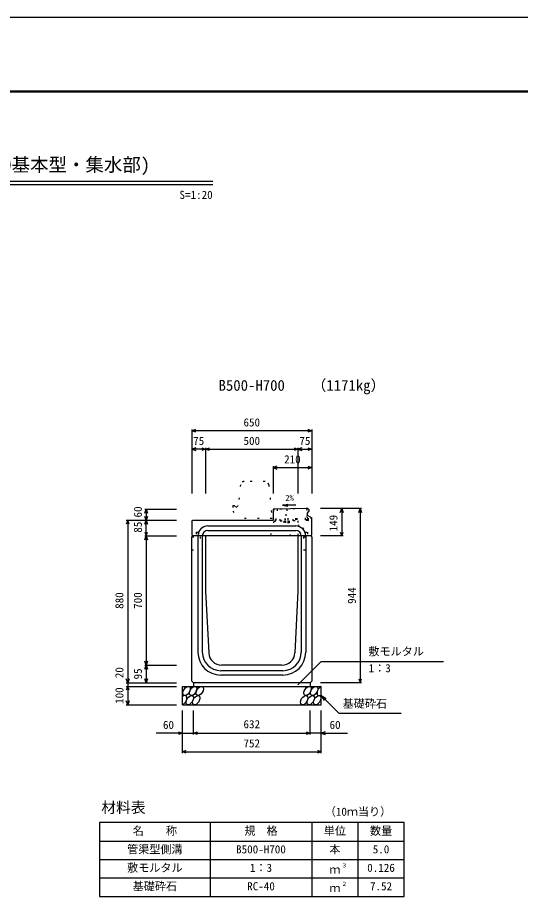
# Model space of a CAD drawing. Units: millimetres, scale not verified. Extents: x 4220 to 29420, y 5940 to 17820.
# Drawn here: x 21252 to 23974, y 13058 to 17820 of the extents above; entities that cross this region are included whole.
import ezdxf
from ezdxf.enums import TextEntityAlignment as Align

# ---------------------------------------------------------------- set-up
doc = ezdxf.new("R2010")
doc.units = ezdxf.units.MM
doc.header["$LTSCALE"] = 40
doc.linetypes.add('DOTTED', pattern=[1.75, 0.25, -1.5])
for name, color, linetype, lineweight in [('Defpoints_3', 5, 'Continuous', 25), ('DIM', 7, 'Continuous', 25), ('HATCH', 6, 'Continuous', 25), ('HYO', 3, 'Continuous', 25), ('HYO2', 4, 'Continuous', 25), ('OUTLINE', 3, 'Continuous', 25), ('OUTLINE2', 4, 'Continuous', 25), ('TXT', 7, 'Continuous', 25), ('WAKU', 3, 'Continuous', 50)]:
    doc.layers.add(name, color=color, linetype=linetype, lineweight=lineweight)
doc.styles.add('ＭＳ ゴシック', font='')
doc.styles.get('ＭＳ ゴシック').set_extended_font_data('MS Gothic')

msp = doc.modelspace()

# ---------------------------------------------------------------- linework, layer by layer
at = {"layer": 'Defpoints_3'}
msp.add_line((29420, 17820), (12620, 17820), dxfattribs=at)
at = {"layer": 'DIM'}
for p, q in [((22195, 15581.46), (22216.14, 15589.16)), ((22195, 15588.96), (22195, 15241.46)), ((22845, 15581.46), (22195, 15581.46)), ((22216.14, 15573.77), (22195, 15581.46)), ((22823.86, 15589.16), (22845, 15581.46)), ((22845, 15581.46), (22823.86, 15573.77)), ((22845, 15588.96), (22845, 15241.46)), ((22216.14, 15489.16), (22195, 15481.46)), ((22270, 15481.46), (22195, 15481.46)), ((22195, 15481.46), (22216.14, 15473.77)), ((22248.86, 15489.16), (22270, 15481.46)), ((22270, 15481.46), (22248.86, 15473.77)), ((22270, 15481.46), (22291.14, 15489.16)), ((22270, 15488.96), (22270, 15241.46)), ((22270, 15481.46), (22770, 15481.46)), ((22291.14, 15473.77), (22270, 15481.46)), ((22748.86, 15489.16), (22770, 15481.46)), ((22770, 15481.46), (22748.86, 15473.77)), ((22791.14, 15489.16), (22770, 15481.46)), ((22770, 15488.96), (22770, 15241.46)), ((22770, 15481.46), (22845, 15481.46)), ((22770, 15481.46), (22791.14, 15473.77)), ((22823.86, 15489.16), (22845, 15481.46)), ((22845, 15481.46), (22823.86, 15473.77)), ((22656.14, 15389.16), (22635, 15381.46)), ((22635, 15388.96), (22635, 15241.46)), ((22635, 15381.46), (22845, 15381.46)), ((22635, 15381.46), (22656.14, 15373.77)), ((22823.86, 15389.16), (22845, 15381.46)), ((22845, 15381.46), (22823.86, 15373.77)), ((21940.3, 15135.32), (21948, 15156.46)), ((21940.5, 15156.46), (22113, 15156.46)), ((21948, 15156.46), (21948, 15096.46)), ((21948, 15156.46), (21955.7, 15135.32)), ((23114.5, 15160.46), (22892, 15160.46)), ((22999.3, 15139.32), (23007, 15160.46)), ((23007, 15160.46), (23007, 15011.46)), ((23007, 15160.46), (23014.7, 15139.32)), ((23099.3, 15139.32), (23107, 15160.46)), ((23107, 15160.46), (23107, 14216.46)), ((23107, 15160.46), (23114.7, 15139.32)), ((21848, 15096.46), (21840.3, 15075.32)), ((21840.5, 15096.46), (22113, 15096.46)), ((21848, 15096.46), (21848, 14216.46)), ((21855.7, 15075.32), (21848, 15096.46)), ((21948, 15096.46), (21940.3, 15117.61)), ((21940.3, 15075.32), (21948, 15096.46)), ((21955.7, 15117.61), (21948, 15096.46)), ((21948, 15011.46), (21948, 15096.46)), ((21948, 15096.46), (21955.7, 15075.32)), ((21940.3, 15032.61), (21948, 15011.46)), ((21940.3, 14990.32), (21948, 15011.46)), ((21940.5, 15011.46), (22113, 15011.46)), ((21948, 15011.46), (21955.7, 15032.61)), ((21948, 15011.46), (21948, 14311.46)), ((21948, 15011.46), (21955.7, 14990.32)), ((23014.5, 15011.46), (22892, 15011.46)), ((22999.3, 15032.61), (23007, 15011.46)), ((23007, 15011.46), (23014.7, 15032.61)), ((21948, 14311.46), (21940.3, 14332.61)), ((21955.7, 14332.61), (21948, 14311.46)), ((21940.3, 14290.32), (21948, 14311.46)), ((21940.5, 14311.46), (22113, 14311.46)), ((21948, 14311.46), (21948, 14216.46)), ((21948, 14311.46), (21955.7, 14290.32)), ((22769.77, 14205.65), (22896, 14331.89)), ((22896, 14331.89), (23557.46, 14331.89)), ((21848, 14216.46), (21840.3, 14237.61)), ((21855.7, 14237.61), (21848, 14216.46)), ((21948, 14216.46), (21940.3, 14237.61)), ((21955.7, 14237.61), (21948, 14216.46)), ((23099.3, 14237.61), (23107, 14216.46)), ((23107, 14216.46), (23114.7, 14237.61)), ((21848, 14196.46), (21840.3, 14175.32)), ((21840.5, 14216.46), (22113, 14216.46)), ((21840.5, 14196.46), (22113, 14196.46)), ((21840.5, 14196.46), (22113, 14196.46)), ((21848, 14216.46), (21848, 14196.46)), ((21848, 14196.46), (21848, 14096.46)), ((21855.7, 14175.32), (21848, 14196.46)), ((23114.5, 14216.46), (22892, 14216.46)), ((22896, 14146.46), (22991.76, 14050.71)), ((22896, 14146.46), (22921.98, 14131.46)), ((22896, 14146.46), (22911, 14120.48)), ((21848, 14096.46), (21840.3, 14117.61)), ((21840.5, 14096.46), (22113, 14096.46)), ((21840.5, 14096.46), (22113, 14096.46)), ((21855.7, 14117.61), (21848, 14096.46)), ((22144, 13835.1), (22144, 14066.46)), ((22204, 13935.1), (22204, 14066.46)), ((22836, 13935.1), (22836, 14066.46)), ((22896, 13835.1), (22896, 14066.46)), ((22991.76, 14050.71), (23329.31, 14050.71)), ((22144, 13942.6), (22002.21, 13942.6)), ((22122.86, 13950.29), (22144, 13942.6)), ((22144, 13942.6), (22122.86, 13934.9)), ((22144, 13942.6), (22204, 13942.6)), ((22204, 13942.6), (22225.14, 13950.29)), ((22204, 13942.6), (22836, 13942.6)), ((22225.14, 13934.9), (22204, 13942.6)), ((22814.86, 13950.29), (22836, 13942.6)), ((22836, 13942.6), (22814.86, 13934.9)), ((22896, 13942.6), (22836, 13942.6)), ((22917.14, 13950.29), (22896, 13942.6)), ((22896, 13942.6), (23037.79, 13942.6)), ((22896, 13942.6), (22917.14, 13934.9)), ((22144, 13842.6), (22165.14, 13850.29)), ((22144, 13842.6), (22896, 13842.6)), ((22165.14, 13834.9), (22144, 13842.6)), ((22874.86, 13850.29), (22896, 13842.6)), ((22896, 13842.6), (22874.86, 13834.9))]:
    msp.add_line(p, q, dxfattribs=at)
at = {"layer": 'HATCH', "linetype": 'DOTTED'}
for p, q in [((22646, 15156.69), (22638, 15156.52)), ((22638, 15156.52), (22639.34, 15091.53)), ((22822.46, 15160.32), (22646, 15156.69)), ((22648.35, 15091.22), (22647, 15156.71)), ((22651.25, 15095.78), (22650, 15156.77)), ((22657, 15156.91), (22658.25, 15095.92)), ((22703.24, 15096.85), (22701.99, 15157.84)), ((22708.98, 15157.98), (22710.24, 15097)), ((22759.23, 15098.01), (22757.97, 15158.99)), ((22766.23, 15098.15), (22764.97, 15159.14)), ((22811.22, 15099.08), (22809.96, 15160.07)), ((22816.96, 15160.21), (22818.22, 15099.22)), ((22821.46, 15160.3), (22825.96, 15160.4)), ((22822.63, 15103.81), (22821.46, 15160.3)), ((22827.25, 15097.91), (22825.96, 15160.4)), ((22818.22, 15099.22), (22648.26, 15095.72)), ((22824.31, 15094.85), (22648.35, 15091.22)), ((22700.28, 15125.8), (22716.27, 15126.13)), ((22700.87, 15096.8), (22700.28, 15125.8)), ((22716.87, 15097.13), (22716.27, 15126.13)), ((22639.34, 15091.53), (22648.34, 15091.72)), ((22695.11, 15092.18), (22722.82, 15092.76)), ((22695.32, 15082.19), (22695.11, 15092.18)), ((22723.03, 15082.76), (22695.32, 15082.19)), ((22702.04, 15092.33), (22702.24, 15082.33)), ((22715.89, 15092.61), (22716.1, 15082.61)), ((22722.82, 15092.76), (22723.03, 15082.76))]:
    msp.add_line(p, q, dxfattribs=at)
for centre, radius in [((22818.13, 15103.72), 4.5), ((22824.25, 15097.85), 3)]:
    msp.add_arc(centre, radius, 271.18119, 1.18119, dxfattribs=at)
at = {"layer": 'HATCH'}
for centre in [(22166.89, 14171.46), (22202.37, 14171.46), (22237.84, 14171.46), (22822.05, 14171.46), (22857.52, 14171.46), (22183.77, 14121.46), (22219.25, 14121.46), (22803.45, 14121.46), (22838.93, 14121.46), (22874.41, 14121.46)]:
    msp.add_ellipse(centre, major_axis=(14.54, 23.54), ratio=0.5792, dxfattribs=at)
for centre, start_param, end_param in [((22893, 14171.46), 0.6666252, 4.1103269), ((22148.3, 14121.46), 3.7419964, 7.318141)]:
    msp.add_ellipse(centre, major_axis=(14.54, 23.54), ratio=0.5792, start_param=start_param, end_param=end_param, dxfattribs=at)
at = {"layer": 'HYO'}
for p, q in [((23345, 13458.36), (21695, 13458.36)), ((21695, 13458.36), (21695, 13058.36)), ((22295, 13458.36), (22295, 13058.36)), ((22845, 13458.36), (22845, 13058.36)), ((23095, 13458.36), (23095, 13058.36)), ((23345, 13058.36), (23345, 13458.36)), ((21695, 13358.36), (23345, 13358.36)), ((21695, 13058.36), (23345, 13058.36))]:
    msp.add_line(p, q, dxfattribs=at)
at = {"layer": 'HYO2'}
for p, q in [((21695, 13258.36), (23345, 13258.36)), ((21695, 13158.36), (23345, 13158.36))]:
    msp.add_line(p, q, dxfattribs=at)
at = {"layer": 'OUTLINE', "linetype": 'DOTTED'}
for p, q in [((22458.19, 15288.41), (22447, 15176.46)), ((22591.9, 15306.46), (22478.1, 15306.46)), ((22611.8, 15288.45), (22630, 15106.46)), ((22417, 15176.46), (22417, 15146.46)), ((22417, 15176.46), (22425, 15176.46)), ((22417, 15146.46), (22440, 15106.46)), ((22425, 15176.46), (22435, 15166.46)), ((22435, 15166.46), (22445, 15176.46)), ((22445, 15176.46), (22447, 15176.46)), ((22630, 15106.46), (22440, 15106.46))]:
    msp.add_line(p, q, dxfattribs=at)
at = {"layer": 'OUTLINE'}
for p, q in [((22823, 15160.34), (22635, 15156.46)), ((22635, 15156.46), (22635, 15096.46)), ((22820, 15133.46), (22829, 15143.46)), ((22823, 15160.34), (22829, 15154.46)), ((22829, 15154.46), (22829, 15143.46)), ((22195, 15090.46), (22201, 15096.46)), ((22201, 15096.46), (22635, 15096.46)), ((22820, 15133.46), (22820, 15123.46)), ((22820, 15123.46), (22845, 15110.46)), ((22845, 15017.46), (22845, 15110.46)), ((22195, 15090.46), (22195, 15017.46)), ((22195, 15017.46), (22201, 15011.46)), ((22195, 15005.46), (22201, 15011.46)), ((22195, 14225.46), (22195, 15005.46)), ((22839, 15011.46), (22201, 15011.46)), ((22270, 15011.46), (22270, 14711.46)), ((22770, 15011.46), (22770, 14711.46)), ((22839, 15011.46), (22845, 15017.46)), ((22839, 15011.46), (22845, 15005.46)), ((22845, 15005.46), (22845, 14225.46)), ((22270, 14711.46), (22286.67, 14377.97)), ((22770, 14711.46), (22753.33, 14377.97)), ((22683.41, 14311.46), (22356.59, 14311.46)), ((22144, 14196.46), (22896, 14196.46)), ((22144, 14096.46), (22144, 14196.46)), ((22195, 14225.46), (22204, 14216.46)), ((22836, 14216.46), (22204, 14216.46)), ((22204, 14216.46), (22204, 14196.46)), ((22836, 14216.46), (22845, 14225.46)), ((22836, 14216.46), (22836, 14196.46)), ((22896, 14096.46), (22896, 14196.46)), ((22144, 14096.46), (22896, 14096.46))]:
    msp.add_line(p, q, dxfattribs=at)
at = {"layer": 'OUTLINE', "linetype": 'DOTTED'}
for centre, start, end in [((22478.1, 15286.46), 90, 174.40835), ((22591.9, 15286.46), 4.08463, 90)]:
    msp.add_arc(centre, 20, start, end, dxfattribs=at)
at = {"layer": 'OUTLINE'}
for centre, start, end in [((22356.59, 14381.46), 182.86241, 270), ((22683.41, 14381.46), 270, 356.75146)]:
    msp.add_arc(centre, 70, start, end, dxfattribs=at)
at = {"layer": 'OUTLINE2', "linetype": 'DOTTED'}
for p, q in [((22722.91, 15011.46), (22821.46, 15122.7)), ((22843.39, 15111.3), (22765.93, 15011.46)), ((22639.33, 15092.04), (22620, 15011.46)), ((22770, 15093.73), (22770, 15011.46)), ((22196.5, 15006.96), (22240, 15006.96)), ((22218.5, 15031.96), (22230.5, 15031.96)), ((22218.5, 15031.96), (22218.5, 15006.96)), ((22230.5, 15031.96), (22230.5, 15006.96)), ((22240, 15006.96), (22240, 14936.46)), ((22799.45, 15006.96), (22843.5, 15006.96)), ((22799.45, 15006.96), (22799.45, 14936.46)), ((22809.5, 15031.96), (22821.5, 15031.96)), ((22809.5, 15031.96), (22809.5, 15006.96)), ((22821.5, 15031.96), (22821.5, 15006.96)), ((22195, 14936.46), (22240, 14936.46)), ((22799.45, 14936.46), (22844.45, 14936.46))]:
    msp.add_line(p, q, dxfattribs=at)
at = {"layer": 'OUTLINE2'}
for p, q in [((22282, 15065.46), (22758, 15065.46)), ((22228, 15011.46), (22228, 14381.46)), ((22252, 15011.46), (22252, 14381.46)), ((22282, 15041.46), (22758, 15041.46)), ((22788, 15011.46), (22788, 14381.46)), ((22812, 15011.46), (22812, 14381.46)), ((22688, 14281.46), (22352, 14281.46)), ((22688, 14257.46), (22352, 14257.46))]:
    msp.add_line(p, q, dxfattribs=at)
for centre, radius, start, end in [((22282, 15011.46), 54, 90, 180), ((22758, 15011.46), 54, 0, 90), ((22282, 15011.46), 30, 90, 180), ((22758, 15011.46), 30, 0, 90), ((22352, 14381.46), 124, 180, 270), ((22352, 14381.46), 100, 180, 270), ((22688, 14381.46), 100, 270, 0), ((22688, 14381.46), 124, 270, 0)]:
    msp.add_arc(centre, radius, start, end, dxfattribs=at)
at = {"layer": 'TXT'}
for p, q in [((19731.63, 16934.39), (22308.37, 16934.39)), ((19731.63, 16915.19), (22308.37, 16915.19)), ((22685.75, 15177.51), (22715.19, 15183.33)), ((22758.49, 15179.01), (22685.75, 15177.51)), ((22685.75, 15177.51), (22715.4, 15172.91))]:
    msp.add_line(p, q, dxfattribs=at)
at = {"layer": 'WAKU'}
msp.add_line((29020, 17420), (13020, 17420), dxfattribs=at)

# ---------------------------------------------------------------- texts
at = {"layer": 'DIM', "style": 'ＭＳ ゴシック'}
for s, p in [('650', (22475, 15591.46)), ('75', (22202.5, 15491.46)), ('500', (22475, 15491.46)), ('75', (22777.5, 15491.46)), ('210', (22695, 15391.46)), ('敷モルタル', (23151.6, 14350.62)), ('1：3', (23152.6, 14259.93)), ('基礎砕石', (23012.32, 14067.88)), ('60', (22039, 13952.6)), ('632', (22475, 13956.46)), ('60', (22941, 13952.6)), ('752', (22475, 13852.6))]:
    msp.add_text(s, height=43.99, dxfattribs=at).set_placement(p, align=Align.BOTTOM_LEFT)
for s, p in [('60', (21938, 15111.46)), ('149', (22997, 15035.96)), ('85', (21938, 15028.96)), ('944', (23097, 14643.46)), ('880', (21838, 14616.46)), ('700', (21938, 14616.46)), ('20', (21838, 14240.78)), ('95', (21938, 14233.96)), ('100', (21838, 14101.46))]:
    msp.add_text(s, height=43.99, rotation=90, dxfattribs=at).set_placement(p, align=Align.BOTTOM_LEFT)
at = {"layer": 'TXT', "style": 'ＭＳ ゴシック'}
for s, height, p in [('群馬県型管渠型側溝(B500基本型・集水部)', 73.31, (20070, 16964.39)), ('S', 43.99, (22128.37, 16824.39)), ('=', 43.99, (22158.37, 16824.39)), ('1', 43.99, (22188.37, 16824.39)), (':', 43.99, (22218.37, 16824.39)), ('2', 43.99, (22248.37, 16824.39)), ('0', 43.99, (22278.37, 16824.39)), ('B500-H700', 58.65, (22340, 15780.44)), ('（1171kg）', 58.65, (22843.7, 15780.44)), ('2%', 32.99, (22702.05, 15191.09)), ('材料表', 58.65, (21705, 13493.36)), ('（10ｍ当り）', 43.99, (22915, 13482.36)), ('名\u3000\u3000称', 43.99, (21875, 13378.36)), ('規\u3000格', 43.99, (22480, 13378.36)), ('単位', 43.99, (22910, 13378.36)), ('数量', 43.99, (23160, 13378.36)), ('管渠型側溝', 43.99, (21845, 13278.36)), ('B500-H700', 43.99, (22435, 13278.36)), ('本', 43.99, (22940, 13278.36)), ('5.0', 43.99, (23175, 13278.36)), ('敷モルタル', 43.99, (21845, 13178.36)), ('３', 21.99, (23005.54, 13208.73)), ('1：3', 43.99, (22510, 13178.36)), ('ｍ', 43.99, (22940, 13168.36)), ('0.126', 43.99, (23145, 13178.36)), ('基礎砕石', 43.99, (21875, 13078.36)), ('RC-40', 43.99, (22495, 13078.36)), ('ｍ', 43.99, (22940, 13068.36)), ('２', 21.99, (23005.54, 13108.73)), ('7.52', 43.99, (23160, 13078.36))]:
    msp.add_text(s, height=height, dxfattribs=at).set_placement(p, align=Align.BOTTOM_LEFT)

doc.saveas('drawing.dxf')
